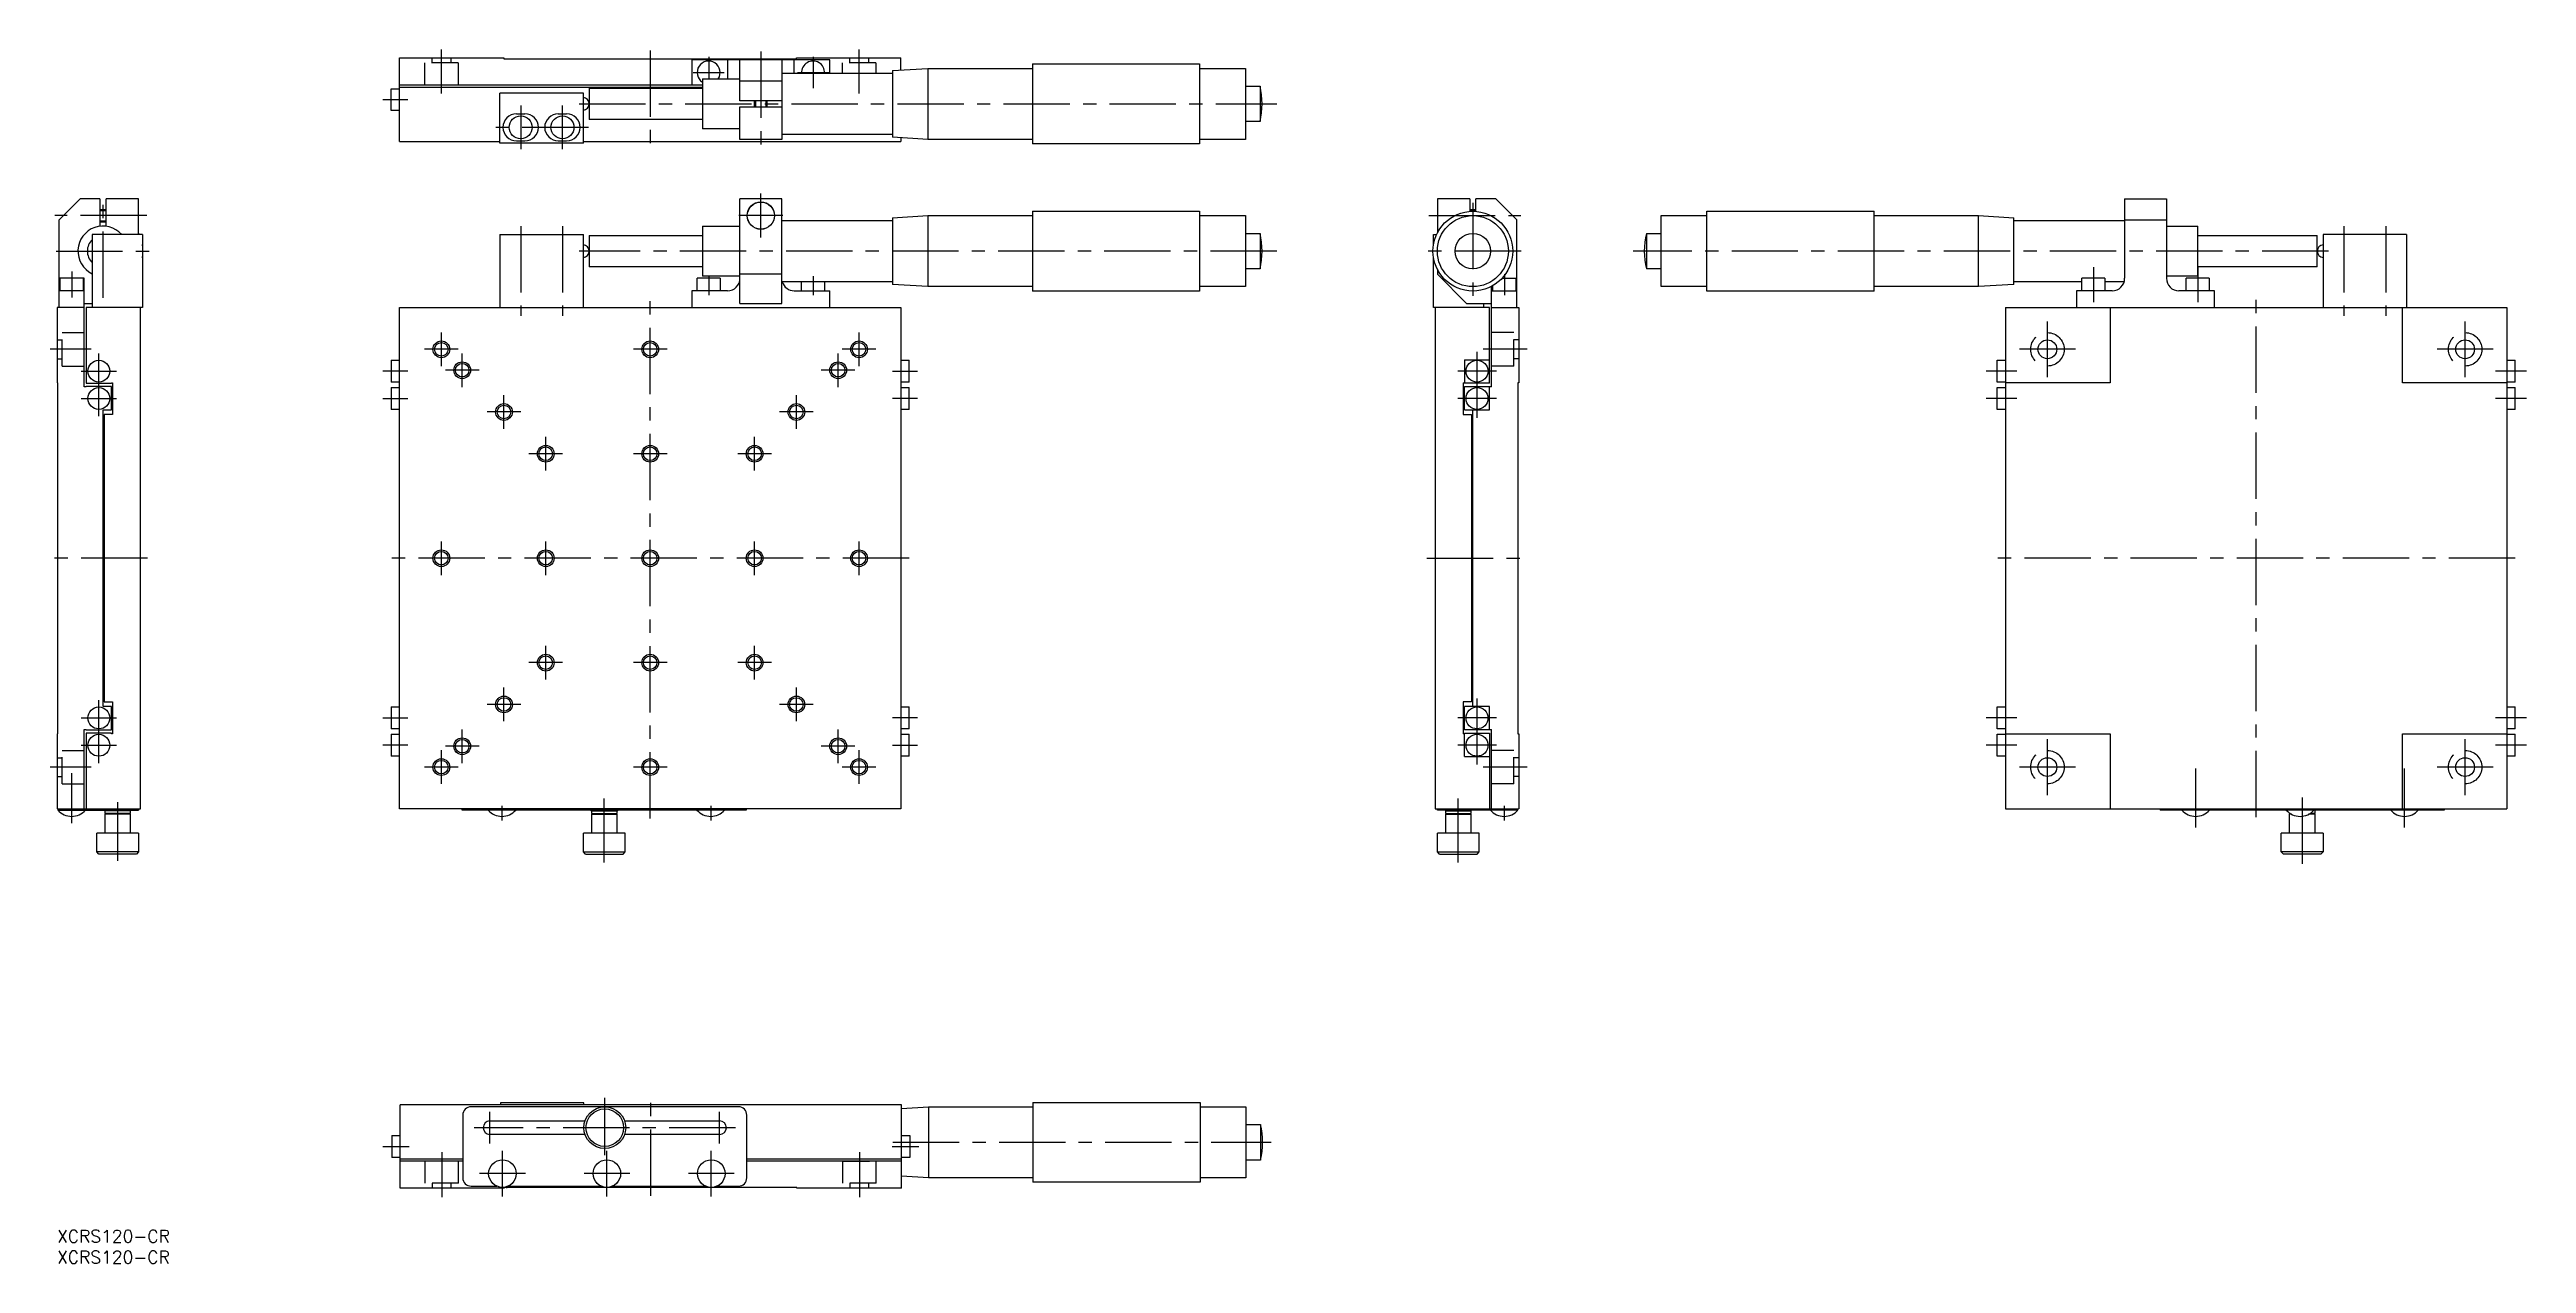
# Model space of a CAD drawing. Extents: x -2 to 591, y -8 to 283.
import ezdxf

# ---------------------------------------------------------------- set-up
doc = ezdxf.new("R2010")
doc.units = 0
doc.header["$LTSCALE"] = 0.5
doc.linetypes.add('CENTER', pattern=[50.8, 31.75, -6.35, 6.35, -6.35])
doc.linetypes.add('DASHED', pattern=[19.05, 12.7, -6.35])
for name, color, linetype in [('MSM_CENTER', 1, 'CENTER'), ('MSM_CONTINUOUS', 7, 'CONTINUOUS'), ('MSM_DASHED', 4, 'DASHED'), ('MSM_NARROW', 5, 'CONTINUOUS'), ('MSM_PART_NUMBER', 7, 'CONTINUOUS')]:
    doc.layers.add(name, color=color, linetype=linetype)
doc.styles.get("Standard").update_dxf_attribs({"font": 'txt.shx', "height": 3, "bigfont": 'bigfont.shx'})

msp = doc.modelspace()

# ---------------------------------------------------------------- linework, layer by layer
at = {"layer": 'MSM_CENTER'}
for p, q in [((92, 272.05), (92, 282.55)), ((142, 282.35), (142, 258.55)), ((156, 280.8), (156, 275.55)), ((168.5, 282.05), (168.5, 259.05)), ((181, 280.8), (181, 273.3)), ((192, 272.05), (192, 282.55)), ((152.25, 277.05), (159.75, 277.05)), ((177.25, 277.05), (184.75, 277.05)), ((84, 270.55), (78, 270.55)), ((111, 269.18), (111, 258.68)), ((121, 258.68), (121, 269.18)), ((125, 269.55), (292, 269.55)), ((127.25, 263.93), (104.75, 263.93)), ((11, 223.12), (11, 245.48)), ((168.5, 237.53), (168.5, 248.08)), ((338.95, 245.85), (338.95, 222.75)), ((21.5, 242.8), (-0.5, 242.8)), ((111, 240.3), (111, 218.8)), ((121, 240.3), (121, 218.8)), ((173.77, 242.8), (163.22, 242.8)), ((328.45, 242.8), (350.45, 242.8)), ((547.5, 240.3), (547.5, 218.8)), ((557.5, 240.3), (557.5, 218.8)), ((-0.18, 234.3), (22.18, 234.3)), ((292, 234.3), (125, 234.3)), ((350.5, 234.3), (327.4, 234.3)), ((543.79, 234.3), (377.31, 234.3)), ((3.5, 229.43), (3.5, 223.17)), ((156, 228.3), (156, 223.8)), ((181, 228.3), (181, 223.8)), ((346.5, 228.8), (346.5, 223.8)), ((487.5, 230.49), (487.5, 222.11)), ((512.5, 230.49), (512.5, 222.11)), ((142, 98.5), (142, 222.8)), ((526.5, 98.8), (526.5, 222.8)), ((92, 206.78), (92, 214.83)), ((192, 206.78), (192, 214.83)), ((476.5, 204.11), (476.5, 217.49)), ((576.5, 204.11), (576.5, 217.49)), ((8.13, 210.8), (-1.63, 210.8)), ((10, 194.77), (10, 209.83)), ((96.02, 210.8), (87.97, 210.8)), ((97, 201.78), (97, 209.83)), ((146.03, 210.8), (137.97, 210.8)), ((187, 201.78), (187, 209.83)), ((196.03, 210.8), (187.98, 210.8)), ((339.95, 194.41), (339.95, 210.2)), ((351.95, 210.8), (341.45, 210.8)), ((483.19, 210.8), (469.81, 210.8)), ((583.19, 210.8), (569.81, 210.8)), ((5.74, 205.57), (14.26, 205.57)), ((84, 205.57), (78, 205.57)), ((101.03, 205.8), (92.97, 205.8)), ((191.03, 205.8), (182.97, 205.8)), ((200, 205.57), (206, 205.57)), ((344.58, 205.57), (335.33, 205.57)), ((469.19, 205.57), (461.81, 205.57)), ((591.19, 205.57), (583.81, 205.57)), ((5.74, 199.03), (14.26, 199.03)), ((78, 199.03), (84, 199.03)), ((111.02, 195.8), (102.98, 195.8)), ((107, 191.78), (107, 199.83)), ((181.02, 195.8), (172.98, 195.8)), ((177, 191.78), (177, 199.83)), ((206, 199.03), (200, 199.03)), ((344.58, 199.03), (335.33, 199.03)), ((469.19, 199.03), (461.81, 199.03)), ((591.19, 199.03), (583.81, 199.03)), ((117, 181.78), (117, 189.83)), ((167, 181.78), (167, 189.83)), ((121.03, 185.8), (112.97, 185.8)), ((146.03, 185.8), (137.97, 185.8)), ((171.02, 185.8), (162.97, 185.8)), ((21.63, 160.8), (-1.8, 160.8)), ((204, 160.8), (80, 160.8)), ((92, 156.78), (92, 164.83)), ((117, 156.78), (117, 164.83)), ((167, 156.78), (167, 164.83)), ((192, 156.78), (192, 164.83)), ((327.95, 160.8), (351.75, 160.8)), ((588.5, 160.8), (464.5, 160.8)), ((117, 131.78), (117, 139.83)), ((167, 131.78), (167, 139.83)), ((121.03, 135.8), (112.97, 135.8)), ((146.03, 135.8), (137.97, 135.8)), ((171.02, 135.8), (162.97, 135.8)), ((10, 111.77), (10, 126.83)), ((111.02, 125.8), (102.98, 125.8)), ((107, 121.78), (107, 129.83)), ((181.02, 125.8), (172.98, 125.8)), ((177, 121.78), (177, 129.83)), ((339.95, 111.41), (339.95, 127.2)), ((5.74, 122.57), (14.26, 122.57)), ((78, 122.57), (84, 122.57)), ((97, 111.78), (97, 119.83)), ((187, 111.78), (187, 119.83)), ((206, 122.57), (200, 122.57)), ((344.58, 122.57), (335.33, 122.57)), ((469.19, 122.57), (461.81, 122.57)), ((591.19, 122.57), (583.81, 122.57)), ((5.74, 116.03), (14.26, 116.03)), ((84, 116.03), (78, 116.03)), ((92, 106.78), (92, 114.83)), ((101.03, 115.8), (92.97, 115.8)), ((191.03, 115.8), (182.97, 115.8)), ((192, 106.78), (192, 114.83)), ((200, 116.03), (206, 116.03)), ((344.58, 116.03), (335.33, 116.03)), ((469.19, 116.03), (461.81, 116.03)), ((476.5, 104.11), (476.5, 117.49)), ((576.5, 104.11), (576.5, 117.49)), ((591.19, 116.03), (583.81, 116.03)), ((8.13, 110.8), (-1.63, 110.8)), ((3.5, 97.37), (3.5, 109.39)), ((96.02, 110.8), (87.97, 110.8)), ((146.03, 110.8), (137.97, 110.8)), ((196.03, 110.8), (187.98, 110.8)), ((351.95, 110.8), (341.45, 110.8)), ((483.19, 110.8), (469.81, 110.8)), ((512, 96.31), (512, 110.45)), ((562, 96.31), (562, 110.45)), ((583.19, 110.8), (569.81, 110.8)), ((14.5, 102.43), (14.5, 88.37)), ((106.5, 101.5), (106.5, 98)), ((131, 88), (131, 103.3)), ((156.5, 101.5), (156.5, 98)), ((335.45, 88), (335.45, 103.3)), ((346.45, 101.5), (346.45, 98)), ((537.5, 103.49), (537.5, 87.31)), ((131.13, 17.91), (131.13, 31.67)), ((142.13, 8.2), (142.13, 32)), ((162.41, 24.5), (99.86, 24.5)), ((103.63, 20.73), (103.63, 28.27)), ((158.63, 20.73), (158.63, 28.27)), ((77.96, 20), (84.31, 20)), ((92.13, 18.67), (92.13, 7.83)), ((106.63, 8.03), (106.63, 18.97)), ((131.63, 8.03), (131.63, 18.97)), ((156.63, 8.03), (156.63, 18.97)), ((192.13, 18.67), (192.13, 7.83)), ((199.96, 20), (206.31, 20)), ((200.13, 21), (290.63, 21)), ((112.11, 13.5), (101.16, 13.5)), ((137.11, 13.5), (126.16, 13.5)), ((162.11, 13.5), (151.16, 13.5))]:
    msp.add_line(p, q, dxfattribs=at)
at = {"layer": 'MSM_CONTINUOUS'}
for p, q in [((82, 280.55), (107, 280.55)), ((82, 260.55), (82, 280.55)), ((107, 280.55), (107, 280.35)), ((107, 280.35), (177, 280.35)), ((152, 280.05), (152, 274.05)), ((185, 280.05), (152, 280.05)), ((160.5, 280.05), (160.5, 275.55)), ((163.5, 275.05), (163.5, 280.05)), ((173.5, 280.05), (173.5, 261.05)), ((176.5, 276.9), (176.5, 280.05)), ((177, 280.55), (202, 280.55)), ((177, 280.35), (177, 280.55)), ((185, 276.9), (185, 280.05)), ((202, 277.63), (202, 280.55)), ((233.5, 279.1), (273.5, 279.1)), ((233.5, 279.1), (233.5, 260)), ((273.5, 279.1), (273.5, 260)), ((80, 273.18), (82, 273.18)), ((80, 267.93), (80, 273.18)), ((154.5, 274.05), (82, 274.05)), ((82, 273.55), (154.5, 273.55)), ((127.4, 273.3), (154.5, 273.3)), ((127.4, 273.3), (127.4, 265.8)), ((154.5, 275.55), (163.5, 275.55)), ((154.5, 275.55), (154.5, 263.55)), ((163.5, 275.05), (173.5, 275.05)), ((163.5, 270.3), (163.5, 275.05)), ((173.5, 276.9), (200, 276.9)), ((200, 277.5), (208.5, 278.05)), ((200, 277.5), (200, 261.6)), ((208.5, 278.05), (233.5, 278.05)), ((208.5, 278.05), (208.5, 261.05)), ((273.5, 278.05), (284.5, 278.05)), ((284.5, 278.05), (284.5, 261.05)), ((284.5, 273.8), (288, 273.8)), ((288, 273.8), (288, 265.3)), ((82, 267.93), (80, 267.93)), ((106, 260.13), (106, 272.13)), ((126, 272.13), (106, 272.13)), ((110, 267.18), (112, 267.18)), ((120, 267.18), (122, 267.18)), ((126, 260.13), (126, 272.13)), ((173.5, 270.3), (163.5, 270.3)), ((163.5, 268.8), (173.5, 268.8)), ((163.5, 261.05), (163.5, 268.8)), ((167, 268.8), (167, 270.3)), ((170, 268.8), (170, 270.3)), ((154.5, 265.8), (127.4, 265.8)), ((163.5, 263.55), (154.5, 263.55)), ((173.5, 261.05), (163.5, 261.05)), ((200, 262.2), (173.5, 262.2)), ((208.5, 261.05), (200, 261.6)), ((202, 261.47), (202, 260.55)), ((233.5, 261.05), (208.5, 261.05)), ((284.5, 261.05), (273.5, 261.05)), ((288, 265.3), (284.5, 265.3)), ((82, 260.55), (106, 260.55)), ((126, 260.13), (106, 260.13)), ((110, 260.68), (112, 260.68)), ((120, 260.68), (122, 260.68)), ((126, 260.55), (202, 260.55)), ((273.5, 260), (233.5, 260)), ((5.5, 246.8), (0.5, 241.8)), ((10.25, 246.8), (5.5, 246.8)), ((10.25, 246.8), (10.25, 240.25)), ((10.25, 244.3), (11.75, 244.3)), ((19.5, 246.8), (11.75, 246.8)), ((11.75, 240.25), (11.75, 246.8)), ((19.5, 238.3), (19.5, 246.8)), ((163.5, 221.8), (163.5, 246.8)), ((173.5, 246.8), (163.5, 246.8)), ((173.5, 221.8), (173.5, 246.8)), ((233.5, 243.85), (273.5, 243.85)), ((233.5, 243.85), (233.5, 224.75)), ((273.5, 243.85), (273.5, 224.75)), ((330.45, 246.8), (330.45, 238.65)), ((338.2, 246.8), (330.45, 246.8)), ((338.2, 246.8), (338.2, 243.82)), ((338.2, 244.3), (339.7, 244.3)), ((344.45, 246.8), (339.7, 246.8)), ((339.7, 243.82), (339.7, 246.8)), ((349.45, 241.8), (344.45, 246.8)), ((395, 243.85), (435, 243.85)), ((395, 224.75), (395, 243.85)), ((435, 224.75), (435, 243.85)), ((495, 246.8), (495, 227.8)), ((495, 246.8), (505, 246.8)), ((505, 246.8), (505, 227.8)), ((0.5, 220.8), (0.5, 241.8)), ((20.42, 238.3), (8.42, 238.3)), ((8.42, 238.3), (8.42, 220.8)), ((10.25, 241.3), (11.75, 241.3)), ((20.42, 238.3), (20.42, 220.8)), ((106, 238.3), (106, 220.8)), ((106, 238.3), (126, 238.3)), ((126, 220.8), (126, 238.3)), ((127.4, 238.05), (154.5, 238.05)), ((127.4, 238.05), (127.4, 230.55)), ((154.5, 240.3), (163.5, 240.3)), ((154.5, 240.3), (154.5, 228.3)), ((173.5, 241.65), (200, 241.65)), ((200, 242.25), (208.5, 242.8)), ((200, 242.25), (200, 226.35)), ((208.5, 242.8), (233.5, 242.8)), ((208.5, 242.8), (208.5, 225.8)), ((273.5, 242.8), (284.5, 242.8)), ((284.5, 242.8), (284.5, 225.8)), ((284.5, 238.55), (288, 238.55)), ((288, 238.55), (288, 230.05)), ((329.53, 235.87), (329.53, 238.3)), ((329.53, 238.3), (330.28, 238.3)), ((349.45, 220.8), (349.45, 241.8)), ((380.5, 238.55), (384, 238.55)), ((380.5, 238.55), (380.5, 230.05)), ((384, 242.8), (395, 242.8)), ((384, 225.8), (384, 242.8)), ((435, 242.8), (460, 242.8)), ((460, 242.8), (468.5, 242.25)), ((460, 225.8), (460, 242.8)), ((468.5, 226.35), (468.5, 242.25)), ((468.5, 241.65), (495, 241.65)), ((495, 241.8), (505, 241.8)), ((505, 240.3), (512.5, 240.3)), ((512.5, 228.3), (512.5, 240.3)), ((512.5, 238.05), (541.1, 238.05)), ((541.1, 230.55), (541.1, 238.05)), ((562.5, 238.3), (542.5, 238.3)), ((542.5, 238.3), (542.5, 220.8)), ((562.5, 238.3), (562.5, 220.8)), ((329.53, 220.8), (329.53, 232.73)), ((6.5, 227.8), (0.5, 227.8)), ((0.75, 224.8), (0.75, 227.8)), ((6.25, 227.8), (6.25, 224.8)), ((6.5, 201.8), (6.5, 227.8)), ((154.5, 230.55), (127.4, 230.55)), ((153.25, 224.8), (153.25, 227.8)), ((158.75, 227.8), (153.25, 227.8)), ((163.5, 228.3), (154.5, 228.3)), ((158.75, 227.8), (158.75, 224.8)), ((173.5, 228.8), (163.5, 228.8)), ((200, 226.95), (173.5, 226.95)), ((178.25, 224.8), (178.25, 226.95)), ((183.75, 226.95), (183.75, 224.8)), ((208.5, 225.8), (200, 226.35)), ((233.5, 225.8), (208.5, 225.8)), ((284.5, 225.8), (273.5, 225.8)), ((288, 230.05), (284.5, 230.05)), ((330.45, 229.95), (330.45, 228.8)), ((330.45, 228.8), (337.45, 221.8)), ((343.45, 201.8), (343.45, 225.88)), ((343.75, 224.8), (343.75, 226.04)), ((345.95, 227.8), (349.45, 227.8)), ((349.25, 227.8), (349.25, 224.8)), ((384, 230.05), (380.5, 230.05)), ((395, 225.8), (384, 225.8)), ((460, 225.8), (435, 225.8)), ((468.5, 226.35), (460, 225.8)), ((484.75, 226.95), (468.5, 226.95)), ((484.75, 224.8), (484.75, 227.8)), ((490.25, 227.8), (484.75, 227.8)), ((490.25, 227.8), (490.25, 224.8)), ((494.88, 226.95), (490.25, 226.95)), ((512.5, 228.3), (505, 228.3)), ((509.75, 224.8), (509.75, 227.8)), ((515.25, 227.8), (509.75, 227.8)), ((541.1, 230.55), (512.5, 230.55)), ((515.25, 227.8), (515.25, 224.8)), ((6.5, 220.8), (0, 220.8)), ((0, 220.8), (0, 202.8)), ((6.5, 224.8), (0.5, 224.8)), ((6.5, 221.8), (8.42, 221.8)), ((7, 220.8), (7, 202.7)), ((20.42, 220.8), (7, 220.8)), ((20, 100.8), (20, 220.8)), ((82, 220.8), (202, 220.8)), ((82, 100.8), (82, 220.8)), ((160.5, 224.8), (152, 224.8)), ((152, 224.8), (152, 220.8)), ((163.5, 221.8), (173.5, 221.8)), ((176.5, 224.8), (185, 224.8)), ((185, 220.8), (185, 224.8)), ((202, 220.8), (202, 100.8)), ((273.5, 224.75), (233.5, 224.75)), ((342.95, 220.8), (329.53, 220.8)), ((329.95, 220.8), (329.95, 100.8)), ((337.45, 221.8), (343.45, 221.8)), ((341.53, 221.8), (341.53, 220.8)), ((342.95, 202.7), (342.95, 220.8)), ((343.45, 224.8), (349.45, 224.8)), ((343.45, 220.8), (349.95, 220.8)), ((349.95, 220.8), (349.95, 202.8)), ((435, 224.75), (395, 224.75)), ((466.5, 220.8), (466.5, 100.8)), ((466.5, 220.8), (586.5, 220.8)), ((492, 224.8), (483.5, 224.8)), ((483.5, 224.8), (483.5, 220.8)), ((491.5, 220.8), (491.5, 202.8)), ((516.5, 224.8), (508, 224.8)), ((516.5, 220.8), (516.5, 224.8)), ((561.5, 202.8), (561.5, 220.8)), ((586.5, 220.8), (586.5, 100.8)), ((80, 208.19), (82, 208.19)), ((80, 208.19), (80, 202.94)), ((202, 208.19), (204, 208.19)), ((204, 202.94), (204, 208.19)), ((336.95, 208.3), (336.95, 202.7)), ((336.99, 208.3), (342.95, 208.3)), ((464.5, 208.19), (466.5, 208.19)), ((464.5, 202.94), (464.5, 208.19)), ((586.5, 208.19), (588.5, 208.19)), ((588.5, 202.94), (588.5, 208.19)), ((0.2, 202.8), (0, 202.8)), ((0.2, 118.8), (0.2, 202.8)), ((7, 201.8), (6.5, 201.8)), ((7, 202.7), (13, 202.7)), ((13, 201.9), (7, 201.9)), ((7, 201.9), (7, 201.8)), ((13, 202.8), (13.3, 202.8)), ((13, 202.7), (13, 202.8)), ((13, 196.3), (13, 201.9)), ((13.3, 202.8), (13.3, 195.2)), ((82, 202.94), (80, 202.94)), ((80, 201.65), (82, 201.65)), ((80, 201.65), (80, 196.4)), ((204, 202.94), (202, 202.94)), ((202, 201.65), (204, 201.65)), ((204, 196.4), (204, 201.65)), ((336.65, 202.8), (336.65, 195.2)), ((336.65, 202.8), (336.95, 202.8)), ((342.95, 202.7), (336.95, 202.7)), ((336.95, 201.9), (342.95, 201.9)), ((336.95, 196.3), (336.95, 201.9)), ((342.95, 196.3), (342.95, 201.9)), ((343.45, 201.8), (342.95, 201.8)), ((349.75, 202.8), (349.75, 118.8)), ((349.95, 202.8), (349.75, 202.8)), ((466.5, 202.94), (464.5, 202.94)), ((464.5, 201.65), (466.5, 201.65)), ((464.5, 196.4), (464.5, 201.65)), ((491.5, 202.8), (466.5, 202.8)), ((586.5, 202.8), (561.5, 202.8)), ((588.5, 202.94), (586.5, 202.94)), ((586.5, 201.65), (588.5, 201.65)), ((588.5, 196.4), (588.5, 201.65)), ((11, 125.3), (11, 196.3)), ((11, 196.3), (13, 196.3)), ((82, 196.4), (80, 196.4)), ((204, 196.4), (202, 196.4)), ((336.95, 196.3), (342.95, 196.3)), ((338.95, 125.3), (338.95, 196.3)), ((466.5, 196.4), (464.5, 196.4)), ((588.5, 196.4), (586.5, 196.4)), ((11.3, 195.2), (11.3, 126.4)), ((13.3, 195.2), (11.3, 195.2)), ((336.65, 195.2), (338.65, 195.2)), ((338.65, 195.2), (338.65, 126.4)), ((13, 125.3), (11, 125.3)), ((11.3, 126.4), (13.3, 126.4)), ((13, 119.7), (13, 125.3)), ((13.3, 126.4), (13.3, 118.8)), ((80, 125.19), (82, 125.19)), ((80, 125.19), (80, 119.94)), ((202, 125.19), (204, 125.19)), ((204, 119.94), (204, 125.19)), ((336.65, 126.4), (336.65, 118.8)), ((338.65, 126.4), (336.65, 126.4)), ((336.95, 119.7), (336.95, 125.3)), ((342.95, 125.3), (336.95, 125.3)), ((342.95, 119.7), (342.95, 125.3)), ((464.5, 125.19), (466.5, 125.19)), ((464.5, 119.94), (464.5, 125.19)), ((586.5, 125.19), (588.5, 125.19)), ((588.5, 119.94), (588.5, 125.19)), ((0, 118.8), (0, 100.8)), ((0, 118.8), (0.2, 118.8)), ((6.5, 100.8), (6.5, 119.8)), ((6.5, 119.8), (7, 119.8)), ((7, 119.8), (7, 119.7)), ((7, 119.7), (13, 119.7)), ((7, 118.9), (7, 100.8)), ((13, 118.9), (7, 118.9)), ((13, 118.8), (13, 118.9)), ((13.3, 118.8), (13, 118.8)), ((82, 119.94), (80, 119.94)), ((80, 118.65), (82, 118.65)), ((80, 118.65), (80, 113.4)), ((204, 119.94), (202, 119.94)), ((202, 118.65), (204, 118.65)), ((204, 113.4), (204, 118.65)), ((336.95, 118.8), (336.65, 118.8)), ((342.95, 119.7), (336.95, 119.7)), ((336.95, 113.3), (336.95, 118.9)), ((336.95, 118.9), (342.95, 118.9)), ((342.95, 119.8), (343.45, 119.8)), ((342.95, 118.9), (342.95, 100.8)), ((343.45, 100.8), (343.45, 119.8)), ((349.75, 118.8), (349.95, 118.8)), ((349.95, 118.8), (349.95, 100.8)), ((466.5, 119.94), (464.5, 119.94)), ((464.5, 118.65), (466.5, 118.65)), ((464.5, 113.4), (464.5, 118.65)), ((466.5, 118.8), (491.5, 118.8)), ((491.5, 118.8), (491.5, 100.8)), ((561.5, 100.8), (561.5, 118.8)), ((561.5, 118.8), (586.5, 118.8)), ((588.5, 119.94), (586.5, 119.94)), ((586.5, 118.65), (588.5, 118.65)), ((588.5, 113.4), (588.5, 118.65)), ((82, 113.4), (80, 113.4)), ((204, 113.4), (202, 113.4)), ((336.95, 113.3), (342.95, 113.3)), ((466.5, 113.4), (464.5, 113.4)), ((588.5, 113.4), (586.5, 113.4)), ((0, 100.8), (20, 100.8)), ((0.2, 100.5), (19.5, 100.5)), ((0.5, 100.8), (0.5, 100.5)), ((9.5, 90.5), (9.5, 95)), ((19.5, 95), (9.5, 95)), ((11.5, 100.3), (11.7, 100.5)), ((11.5, 99.7), (11.5, 100.3)), ((17.5, 100.3), (11.5, 100.3)), ((11.7, 99.5), (11.5, 99.7)), ((17.5, 99.7), (11.5, 99.7)), ((11.5, 95), (11.5, 99.5)), ((17.5, 99.5), (11.5, 99.5)), ((17.3, 100.5), (17.5, 100.3)), ((17.5, 99.7), (17.3, 99.5)), ((17.5, 100.3), (17.5, 99.7)), ((17.5, 99.5), (17.5, 95)), ((19.5, 100.8), (19.5, 100.5)), ((19.5, 95), (19.5, 90.5)), ((202, 100.8), (82, 100.8)), ((97, 100.5), (97, 100.8)), ((165, 100.5), (97, 100.5)), ((136, 95), (126, 95)), ((126, 90.5), (126, 95)), ((128, 100.3), (128.2, 100.5)), ((128, 99.7), (128, 100.3)), ((128, 100.3), (134, 100.3)), ((128.2, 99.5), (128, 99.7)), ((128, 99.7), (134, 99.7)), ((128, 95), (128, 99.5)), ((128, 99.5), (134, 99.5)), ((133.8, 100.5), (134, 100.3)), ((134, 99.7), (133.8, 99.5)), ((134, 100.3), (134, 99.7)), ((134, 99.5), (134, 95)), ((136, 90.5), (136, 95)), ((165, 100.8), (165, 100.5)), ((329.95, 100.8), (349.95, 100.8)), ((330.45, 100.5), (330.45, 100.8)), ((349.75, 100.5), (330.45, 100.5)), ((340.45, 95), (330.45, 95)), ((330.45, 90.5), (330.45, 95)), ((332.45, 100.3), (332.65, 100.5)), ((332.45, 99.7), (332.45, 100.3)), ((332.45, 100.3), (338.45, 100.3)), ((332.65, 99.5), (332.45, 99.7)), ((332.45, 99.7), (338.45, 99.7)), ((332.45, 95), (332.45, 99.5)), ((332.45, 99.5), (338.45, 99.5)), ((338.25, 100.5), (338.45, 100.3)), ((338.45, 99.7), (338.25, 99.5)), ((338.45, 100.3), (338.45, 99.7)), ((338.45, 99.5), (338.45, 95)), ((340.45, 90.5), (340.45, 95)), ((349.45, 100.8), (349.45, 100.5)), ((466.5, 100.8), (586.5, 100.8)), ((503.5, 100.8), (503.5, 100.5)), ((571.5, 100.5), (503.5, 100.5)), ((532.5, 90.5), (532.5, 95)), ((542.5, 95), (532.5, 95)), ((534.5, 99.7), (534.5, 99.78)), ((534.7, 99.5), (534.5, 99.7)), ((534.62, 99.7), (534.5, 99.7)), ((534.5, 95), (534.5, 99.5)), ((534.97, 99.5), (534.5, 99.5)), ((540.5, 99.5), (539.03, 99.5)), ((540.5, 99.7), (539.38, 99.7)), ((540.5, 99.7), (540.3, 99.5)), ((540.5, 100.5), (540.5, 99.7)), ((540.5, 99.5), (540.5, 95)), ((542.5, 95), (542.5, 90.5)), ((571.5, 100.8), (571.5, 100.5)), ((10, 90), (9.5, 90.5)), ((19.5, 90.5), (9.5, 90.5)), ((19, 90), (10, 90)), ((19.5, 90.5), (19, 90)), ((126.5, 90), (126, 90.5)), ((126, 90.5), (136, 90.5)), ((126.5, 90), (135.5, 90)), ((135.5, 90), (136, 90.5)), ((330.95, 90), (330.45, 90.5)), ((330.45, 90.5), (340.45, 90.5)), ((330.95, 90), (339.95, 90)), ((339.95, 90), (340.45, 90.5)), ((533, 90), (532.5, 90.5)), ((542.5, 90.5), (532.5, 90.5)), ((542, 90), (533, 90)), ((542.5, 90.5), (542, 90)), ((202.13, 30), (82.13, 30)), ((82.13, 10), (82.13, 30)), ((106.13, 30.42), (106.13, 30)), ((126.13, 30.42), (106.13, 30.42)), ((126.13, 30), (126.13, 30.42)), ((202.13, 10), (202.13, 30)), ((233.63, 30.55), (273.63, 30.55)), ((233.63, 30.55), (233.63, 11.45)), ((273.63, 30.55), (273.63, 11.45)), ((97.13, 27.5), (97.13, 12.5)), ((163.13, 29.5), (99.13, 29.5)), ((103.63, 26.1), (126.4, 26.1)), ((135.87, 26.1), (158.63, 26.1)), ((165.13, 12.5), (165.13, 27.5)), ((202.13, 29.08), (208.63, 29.5)), ((208.63, 29.5), (233.63, 29.5)), ((208.63, 29.5), (208.63, 12.5)), ((273.63, 29.5), (284.63, 29.5)), ((284.63, 29.5), (284.63, 12.5)), ((284.63, 25.25), (288.13, 25.25)), ((288.13, 25.25), (288.13, 16.75)), ((80.13, 22.62), (82.13, 22.62)), ((80.13, 22.62), (80.13, 17.37)), ((126.4, 22.9), (103.63, 22.9)), ((158.63, 22.9), (135.87, 22.9)), ((202.13, 22.62), (204.13, 22.62)), ((204.13, 22.62), (204.13, 17.37)), ((82.13, 17.37), (80.13, 17.37)), ((97.13, 17), (82.13, 17)), ((97.13, 16.5), (82.13, 16.5)), ((202.13, 17), (165.13, 17)), ((202.13, 16.5), (165.13, 16.5)), ((204.13, 17.37), (202.13, 17.37)), ((208.63, 12.5), (202.13, 12.92)), ((233.63, 12.5), (208.63, 12.5)), ((284.63, 12.5), (273.63, 12.5)), ((288.13, 16.75), (284.63, 16.75)), ((107.13, 10), (82.13, 10)), ((99.13, 10.5), (105.26, 10.5)), ((177.13, 10.2), (107.13, 10.2)), ((107.63, 10.2), (107.63, 10)), ((108.01, 10.5), (130.26, 10.5)), ((133.01, 10.5), (155.26, 10.5)), ((158.01, 10.5), (163.13, 10.5)), ((177.13, 10), (177.13, 10.2)), ((202.13, 10), (177.13, 10)), ((273.63, 11.45), (233.63, 11.45))]:
    msp.add_line(p, q, dxfattribs=at)
for centre, radius in [((111, 263.93), 2.75), ((121, 263.93), 2.75), ((168.5, 242.8), 3.28), ((168.5, 242.8), 3.25), ((338.95, 234.3), 9.55), ((338.95, 234.3), 8.5), ((338.95, 234.3), 4.25), ((10, 205.57), 2.62), ((92, 210.8), 1.62), ((142, 210.8), 1.62), ((192, 210.8), 1.62), ((339.95, 205.57), 2.63), ((476.5, 210.8), 2.25), ((576.5, 210.8), 2.25), ((10, 199.03), 2.62), ((97, 205.8), 1.62), ((187, 205.8), 1.62), ((339.95, 199.03), 2.62), ((107, 195.8), 1.62), ((177, 195.8), 1.62), ((117, 185.8), 1.62), ((142, 185.8), 1.62), ((167, 185.8), 1.62), ((92, 160.8), 1.62), ((117, 160.8), 1.62), ((142, 160.8), 1.62), ((167, 160.8), 1.62), ((192, 160.8), 1.62), ((117, 135.8), 1.62), ((142, 135.8), 1.62), ((167, 135.8), 1.62), ((10, 122.57), 2.62), ((107, 125.8), 1.62), ((177, 125.8), 1.62), ((339.95, 122.57), 2.62), ((10, 116.03), 2.62), ((339.95, 116.03), 2.62), ((97, 115.8), 1.62), ((187, 115.8), 1.62), ((476.5, 110.8), 2.25), ((576.5, 110.8), 2.25), ((92, 110.8), 1.62), ((142, 110.8), 1.62), ((192, 110.8), 1.62), ((131.13, 24.5), 5), ((131.13, 24.5), 4.5), ((106.63, 13.5), 3.3), ((131.63, 13.5), 3.3), ((156.63, 13.5), 3.3)]:
    msp.add_circle(centre, radius, dxfattribs=at)
for centre, radius, start, end in [((156, 277.05), 2.75, 326.9448, 236.94353), ((181, 277.05), 2.75, 356.87322, 183.12678), ((270.19, 269.55), 18.31, 346.58033, 13.41967), ((110, 263.93), 3.25, 89.99976, 269.99976), ((112, 263.93), 3.25, 269.99976, 89.99976), ((120, 263.93), 3.25, 89.99976, 269.99976), ((122, 263.93), 3.25, 269.99976, 89.99976), ((125.9, 269.55), 1.5, 273.82255, 86.17745), ((11, 234.3), 6, 41.81031, 244.53244), ((11, 234.3), 9.55, 24.76189, 27.12017), ((270.19, 234.3), 18.31, 346.58033, 13.41967), ((398.31, 234.3), 18.31, 166.58033, 193.41967), ((11, 234.3), 3.75, 133.472, 226.528), ((11, 234.3), 9.55, 350.53542, 9.46458), ((125.9, 234.3), 1.5, 273.82255, 86.17745), ((542.6, 234.3), 1.5, 93.82255, 266.17745), ((160.5, 227.8), 3, 270, 0), ((176.5, 227.8), 3, 196.45925, 270), ((492, 227.8), 3, 270, 0), ((508, 227.8), 3, 180, 270), ((3.5, 103.38), 4.38, 221.11209, 318.88791), ((106.5, 103.37), 4.37, 221.03483, 318.96517), ((131, 103.37), 4.37, 221.03483, 226.70644), ((131, 103.37), 4.37, 313.29353, 318.96517), ((156.5, 103.37), 4.37, 221.03483, 318.96517), ((346.45, 103.37), 4.37, 221.03483, 318.96517), ((512, 103.38), 4.38, 221.11209, 318.88791), ((537, 103.38), 4.38, 221.11209, 318.88791), ((562, 103.38), 4.38, 221.11209, 318.88791), ((99.13, 27.5), 2, 90, 180), ((103.63, 24.5), 1.6, 90, 270), ((158.63, 24.5), 1.6, 270, 90), ((163.13, 27.5), 2, 0, 90), ((270.32, 21), 18.31, 346.58033, 13.41967), ((99.13, 12.5), 2, 180, 270), ((163.13, 12.5), 2, 270, 0)]:
    msp.add_arc(centre, radius, start, end, dxfattribs=at)
at = {"layer": 'MSM_DASHED'}
for p, q in [((88, 279.35), (88, 274.05)), ((96, 279.35), (88, 279.35)), ((89.75, 280.55), (89.75, 279.35)), ((94.25, 280.55), (94.25, 279.35)), ((96, 279.35), (96, 274.05)), ((188, 279.35), (188, 276.9)), ((196, 279.35), (188, 279.35)), ((189.75, 280.55), (189.75, 279.35)), ((194.25, 280.55), (194.25, 279.35)), ((196, 279.35), (196, 276.9)), ((1.2, 214.8), (6.5, 214.8)), ((1.2, 206.8), (1.2, 214.8)), ((348.75, 214.8), (343.45, 214.8)), ((348.75, 206.8), (348.75, 214.8)), ((0, 213.05), (1.2, 213.05)), ((0, 208.55), (1.2, 208.55)), ((349.95, 213.05), (348.75, 213.05)), ((349.95, 208.55), (348.75, 208.55)), ((1.2, 206.8), (6.5, 206.8)), ((348.75, 206.8), (343.45, 206.8)), ((0, 113.05), (1.2, 113.05)), ((1.2, 114.8), (6.5, 114.8)), ((1.2, 106.8), (1.2, 114.8)), ((348.75, 114.8), (343.45, 114.8)), ((348.75, 106.8), (348.75, 114.8)), ((349.95, 113.05), (348.75, 113.05)), ((0, 108.55), (1.2, 108.55)), ((1.2, 106.8), (6.5, 106.8)), ((348.75, 106.8), (343.45, 106.8)), ((349.95, 108.55), (348.75, 108.55)), ((88.13, 11.2), (88.13, 16.5)), ((96.13, 11.2), (96.13, 16.5)), ((188.13, 11.2), (188.13, 16.5)), ((188.13, 16.5), (196.13, 16.5)), ((196.13, 11.2), (196.13, 16.5)), ((96.13, 11.2), (88.13, 11.2)), ((89.88, 10), (89.88, 11.2)), ((94.38, 10), (94.38, 11.2)), ((196.13, 11.2), (188.13, 11.2)), ((189.88, 10), (189.88, 11.2)), ((194.38, 10), (194.38, 11.2))]:
    msp.add_line(p, q, dxfattribs=at)
for centre in [(476.5, 210.8), (576.5, 210.8), (476.5, 110.8), (576.5, 110.8)]:
    msp.add_circle(centre, 4, dxfattribs=at)
at = {"layer": 'MSM_NARROW'}
for p, q in [((167.27, 268.8), (167.27, 270.3)), ((169.73, 268.8), (169.73, 270.3)), ((10.25, 244.03), (11.75, 244.03)), ((338.2, 244.03), (339.7, 244.03)), ((10.25, 241.57), (11.75, 241.57))]:
    msp.add_line(p, q, dxfattribs=at)
for centre in [(92, 210.8), (97, 205.8), (142, 210.8), (187, 205.8), (192, 210.8), (107, 195.8), (177, 195.8), (117, 185.8), (142, 185.8), (167, 185.8), (92, 160.8), (117, 160.8), (142, 160.8), (167, 160.8), (192, 160.8), (117, 135.8), (142, 135.8), (167, 135.8), (107, 125.8), (177, 125.8), (92, 110.8), (97, 115.8), (142, 110.8), (187, 115.8), (192, 110.8)]:
    msp.add_circle(centre, 2, dxfattribs=at)

# ---------------------------------------------------------------- texts
at = {"layer": 'MSM_PART_NUMBER'}
for p in [(0, -3), (0, -8)]:
    msp.add_text('XCRS120-CR', height=3, dxfattribs=at).set_placement(p)

doc.saveas('drawing.dxf')
